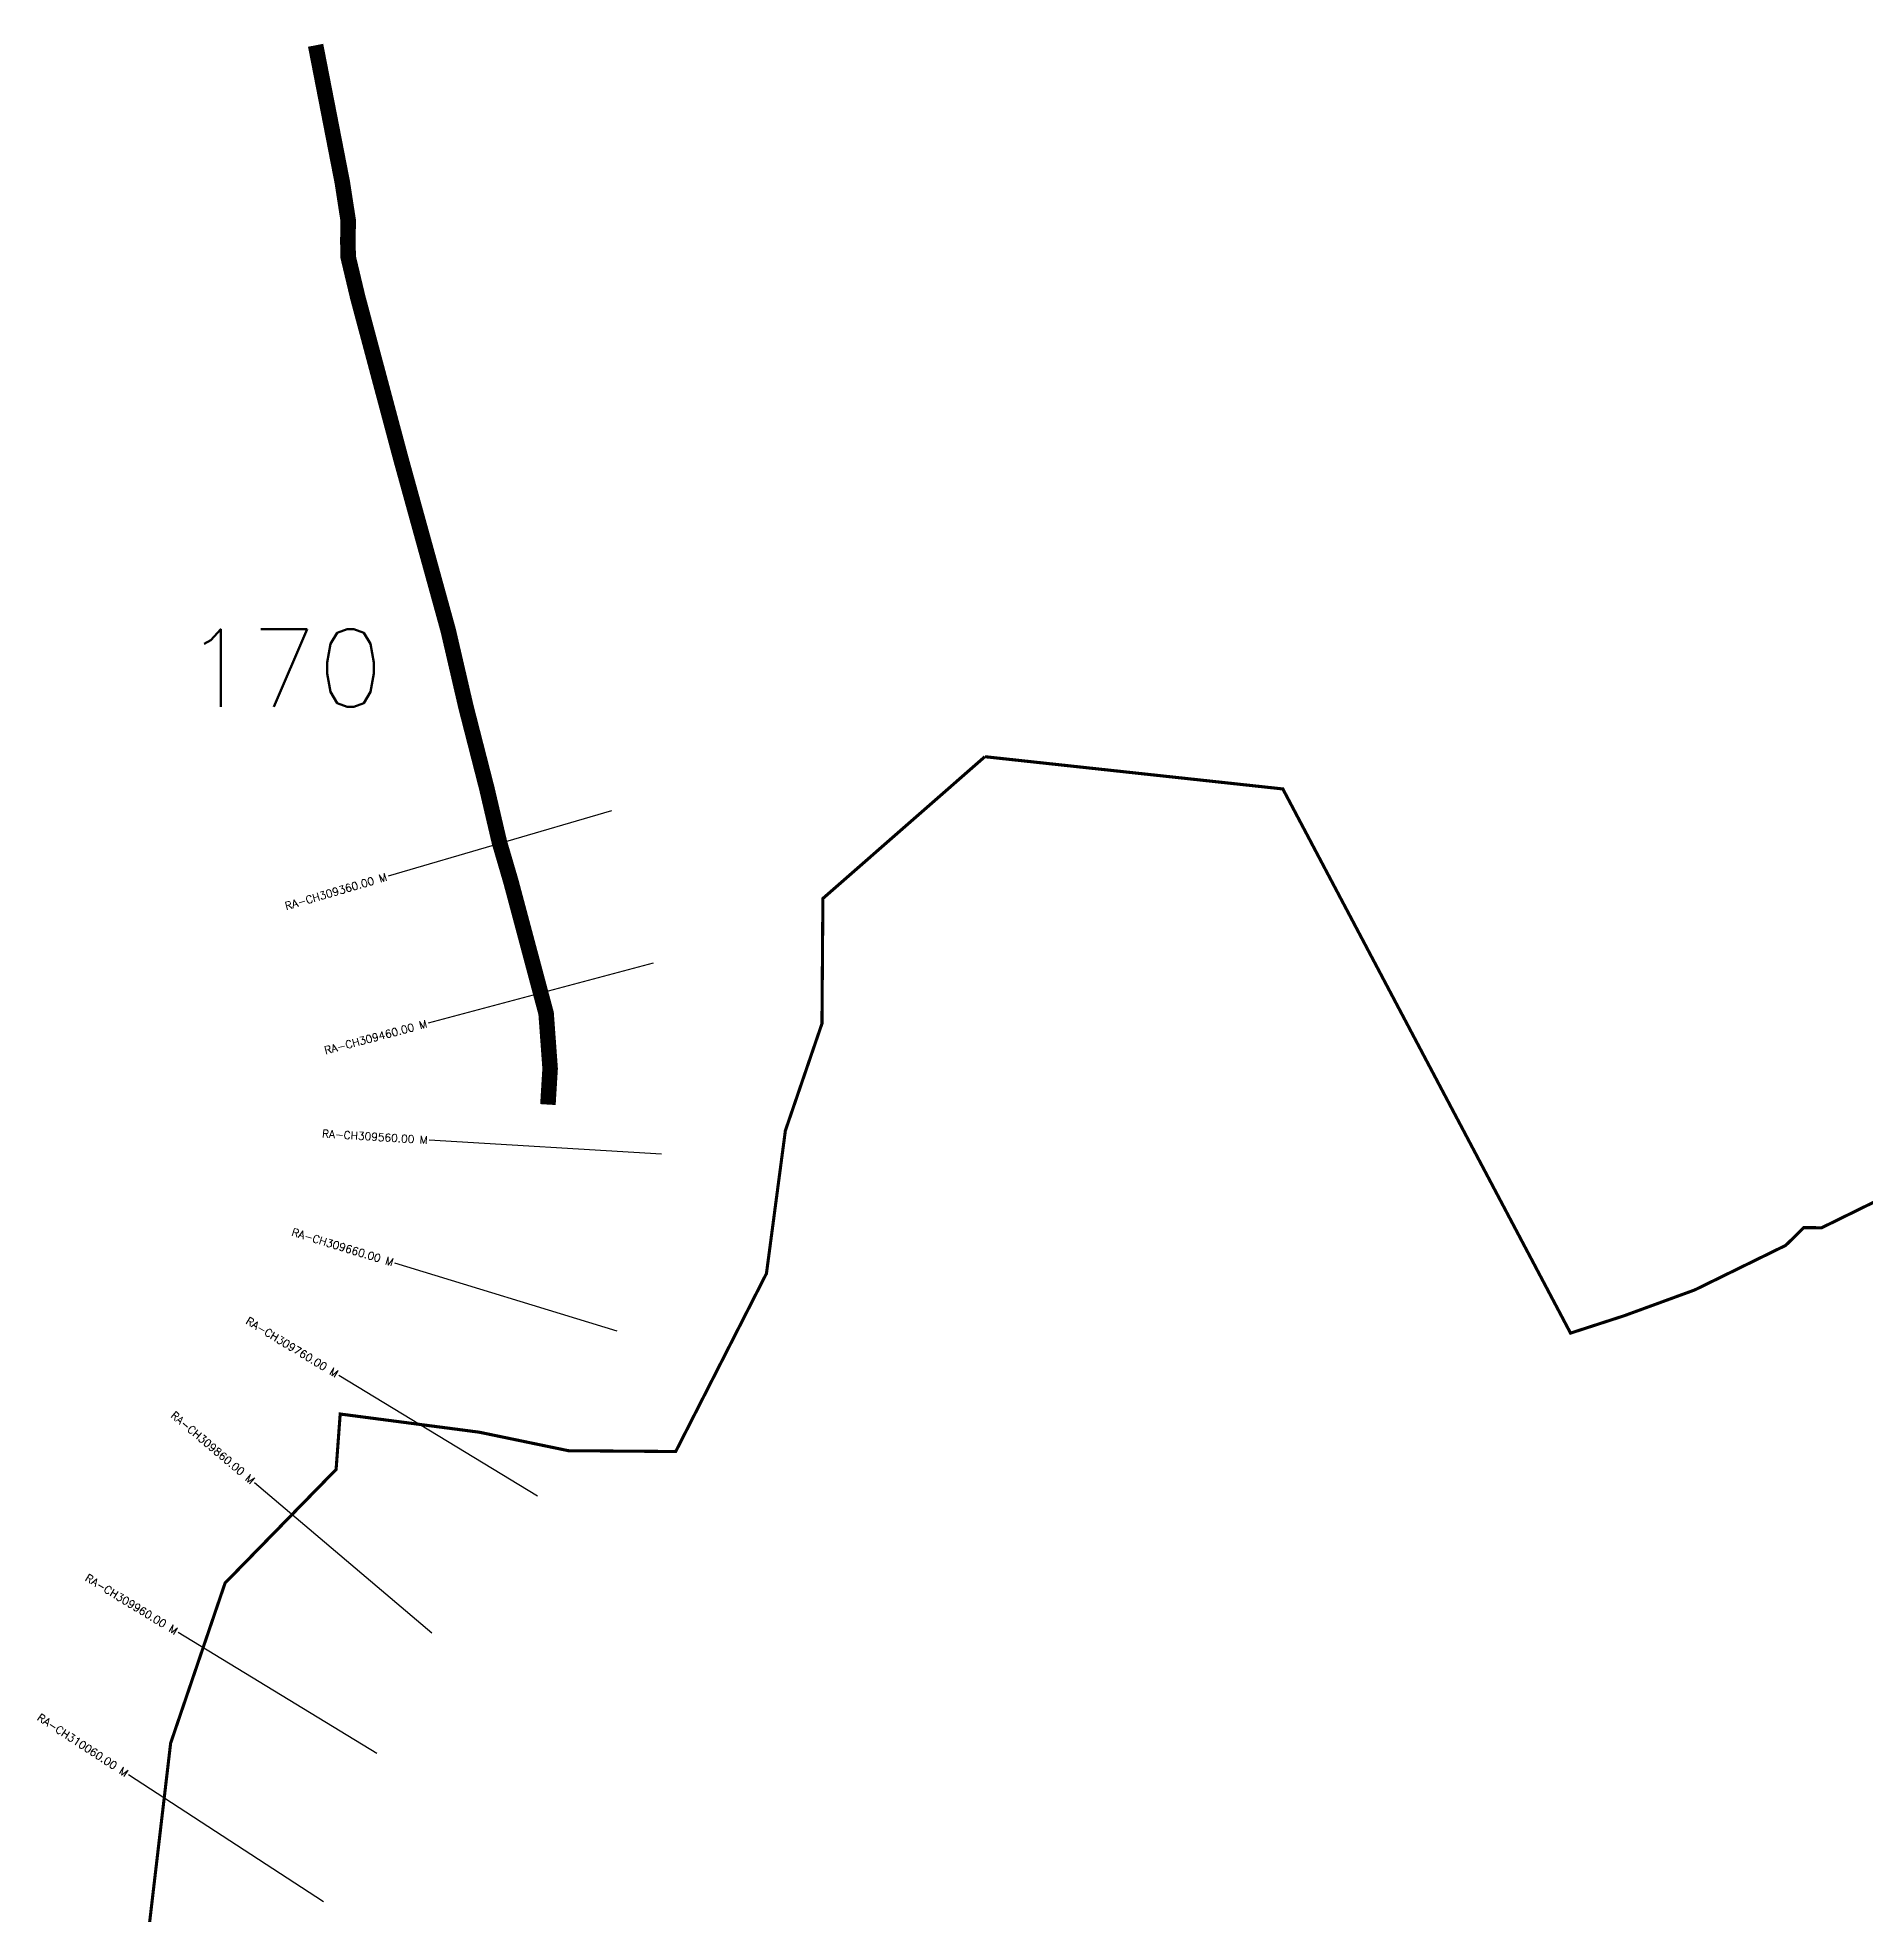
# Model space of a CAD drawing. Header units: metres. Extents: x 285237 to 290910, y 2005434 to 2009716.
# Drawn here: x 286895 to 288073, y 2008506 to 2009716 of the extents above; entities that cross this region are included whole.
import ezdxf
from ezdxf.enums import TextEntityAlignment as Align

# ---------------------------------------------------------------- set-up
doc = ezdxf.new("R2010")
doc.units = ezdxf.units.M
doc.header["$MEASUREMENT"] = 0
for name, color, linetype in [('ARTIFICIALLY PROTECTED', 4, 'Continuous'), ('CS', 134, 'Continuous'), ('CSMark', 6, 'Continuous')]:
    doc.layers.add(name, color=color, linetype=linetype)
doc.styles.get("Standard").update_dxf_attribs({"font": 'simplex.shx'})

msp = doc.modelspace()

# ---------------------------------------------------------------- linework, layer by layer
at = {"color": 6, "const_width": 2, "flags": 128}
for points in [[(286965.0585079198, 2008483.285322143), (286972.8647053643, 2008549.826135276), (286980.6709028088, 2008616.36694841), (287015.7723454564, 2008719.623364864), (287087.3455741263, 2008792.868655854), (287089.9788574954, 2008828.60348047), (287179.5839844959, 2008816.888326464), (287237.1295215609, 2008804.943986509), (287306.2738471765, 2008804.425918435), (287364.7690030229, 2008919.223127332), (287376.9723770149, 2009011.340827204), (287400.550077682, 2009080.312377116), (287401.1546631247, 2009161.003805108), (287505.5619953252, 2009252.430661204)], [(287505.5619953252, 2009252.430661204), (287697.6676970508, 2009231.634874383), (287883.1269832657, 2008880.765194933), (287917.8199765707, 2008892.018432077), (287963.1942531036, 2008908.60798283), (288021.8820163997, 2008937.36059515), (288033.4808049491, 2008948.786867031), (288045.0279073269, 2008948.700349662), (288091.2853760525, 2008971.414689883)]]:
    msp.add_lwpolyline(points, dxfattribs=at)
at = {"layer": 'ARTIFICIALLY PROTECTED', "const_width": 10, "flags": 128}
msp.add_lwpolyline([(287074.1339366839, 2009711.129319369), (287091.3489476275, 2009622.699688145), (287095.1613540073, 2009598.004757828), (287094.9078345021, 2009584.820777821), (287095.1613540073, 2009574.425609458), (287101.2493827998, 2009548.818156472), (287129.1614530446, 2009444.266343388), (287159.6297262782, 2009333.799856821), (287171.0637408171, 2009284.478392505), (287184.5077519949, 2009231.995688943), (287192.6403158984, 2009197.178317903), (287199.9962982837, 2009172.077941071), (287222.7287012988, 2009086.878771205), (287225.3115170377, 2009051.384869271), (287223.8926017639, 2009028.128127235)], dxfattribs=at)
at = {"layer": 'CS'}
for p, q in [((287264.8237725019, 2009217.552540485), (287120.8779051083, 2009175.367385983)), ((287291.6909183892, 2009119.341435265), (287146.7610253278, 2009080.671988706)), ((287297.0771900003, 2008996.086821903), (287147.3555879807, 2009005.221475081)), ((287268.6034184865, 2008882.101698522), (287125.1463585311, 2008925.920324116)), ((287217.2642902727, 2008775.630097471), (287089.0337307394, 2008853.456337273)), ((287149.1346770272, 2008687.334449857), (287034.647169492, 2008784.249931687)), ((287113.6537286639, 2008609.773726282), (286985.4839818082, 2008687.700076068)), ((287079.1382421853, 2008514.087616098), (286953.4540543021, 2008595.962428563))]:
    msp.add_line(p, q, dxfattribs=at)

# ---------------------------------------------------------------- texts
at = {"insert": (286989.4443667917, 2009334.633467978), "char_height": 50, "attachment_point": 1}
msp.add_mtext_dynamic_manual_height_columns('170', width=84.3741295307409, gutter_width=1, heights=[74.18822369209585], dxfattribs=at)
at = {"layer": 'CSMark'}
for s, rotation, p in [('RA-CH309360.00 M', 16.33388918325467, (287119.9182659923, 2009175.08615162)), ('RA-CH309460.00 M', 14.93934308245391, (287145.7948260407, 2009080.414192396)), ('RA-CH309560.00 M', 356.5086592762711, (287146.3574439672, 2009005.282372769)), ('RA-CH309660.00 M', 343.0148301028947, (287124.1899781314, 2008926.212448287)), ('RA-CH309760.00 M', 328.7454197401458, (287088.1788603425, 2008853.975178872)), ('RA-CH309860.00 M', 319.7515589916258, (287033.8839194418, 2008784.8960349)), ('RA-CH309960.00 M', 328.7006781452307, (286984.6295168293, 2008688.219585067)), ('RA-CH310060.00 M', 326.9184563650887, (286952.6161597162, 2008596.508260646))]:
    msp.add_text(s, height=5, rotation=rotation, dxfattribs=at).set_placement(p, align=Align.MIDDLE_RIGHT)

doc.saveas('drawing.dxf')
